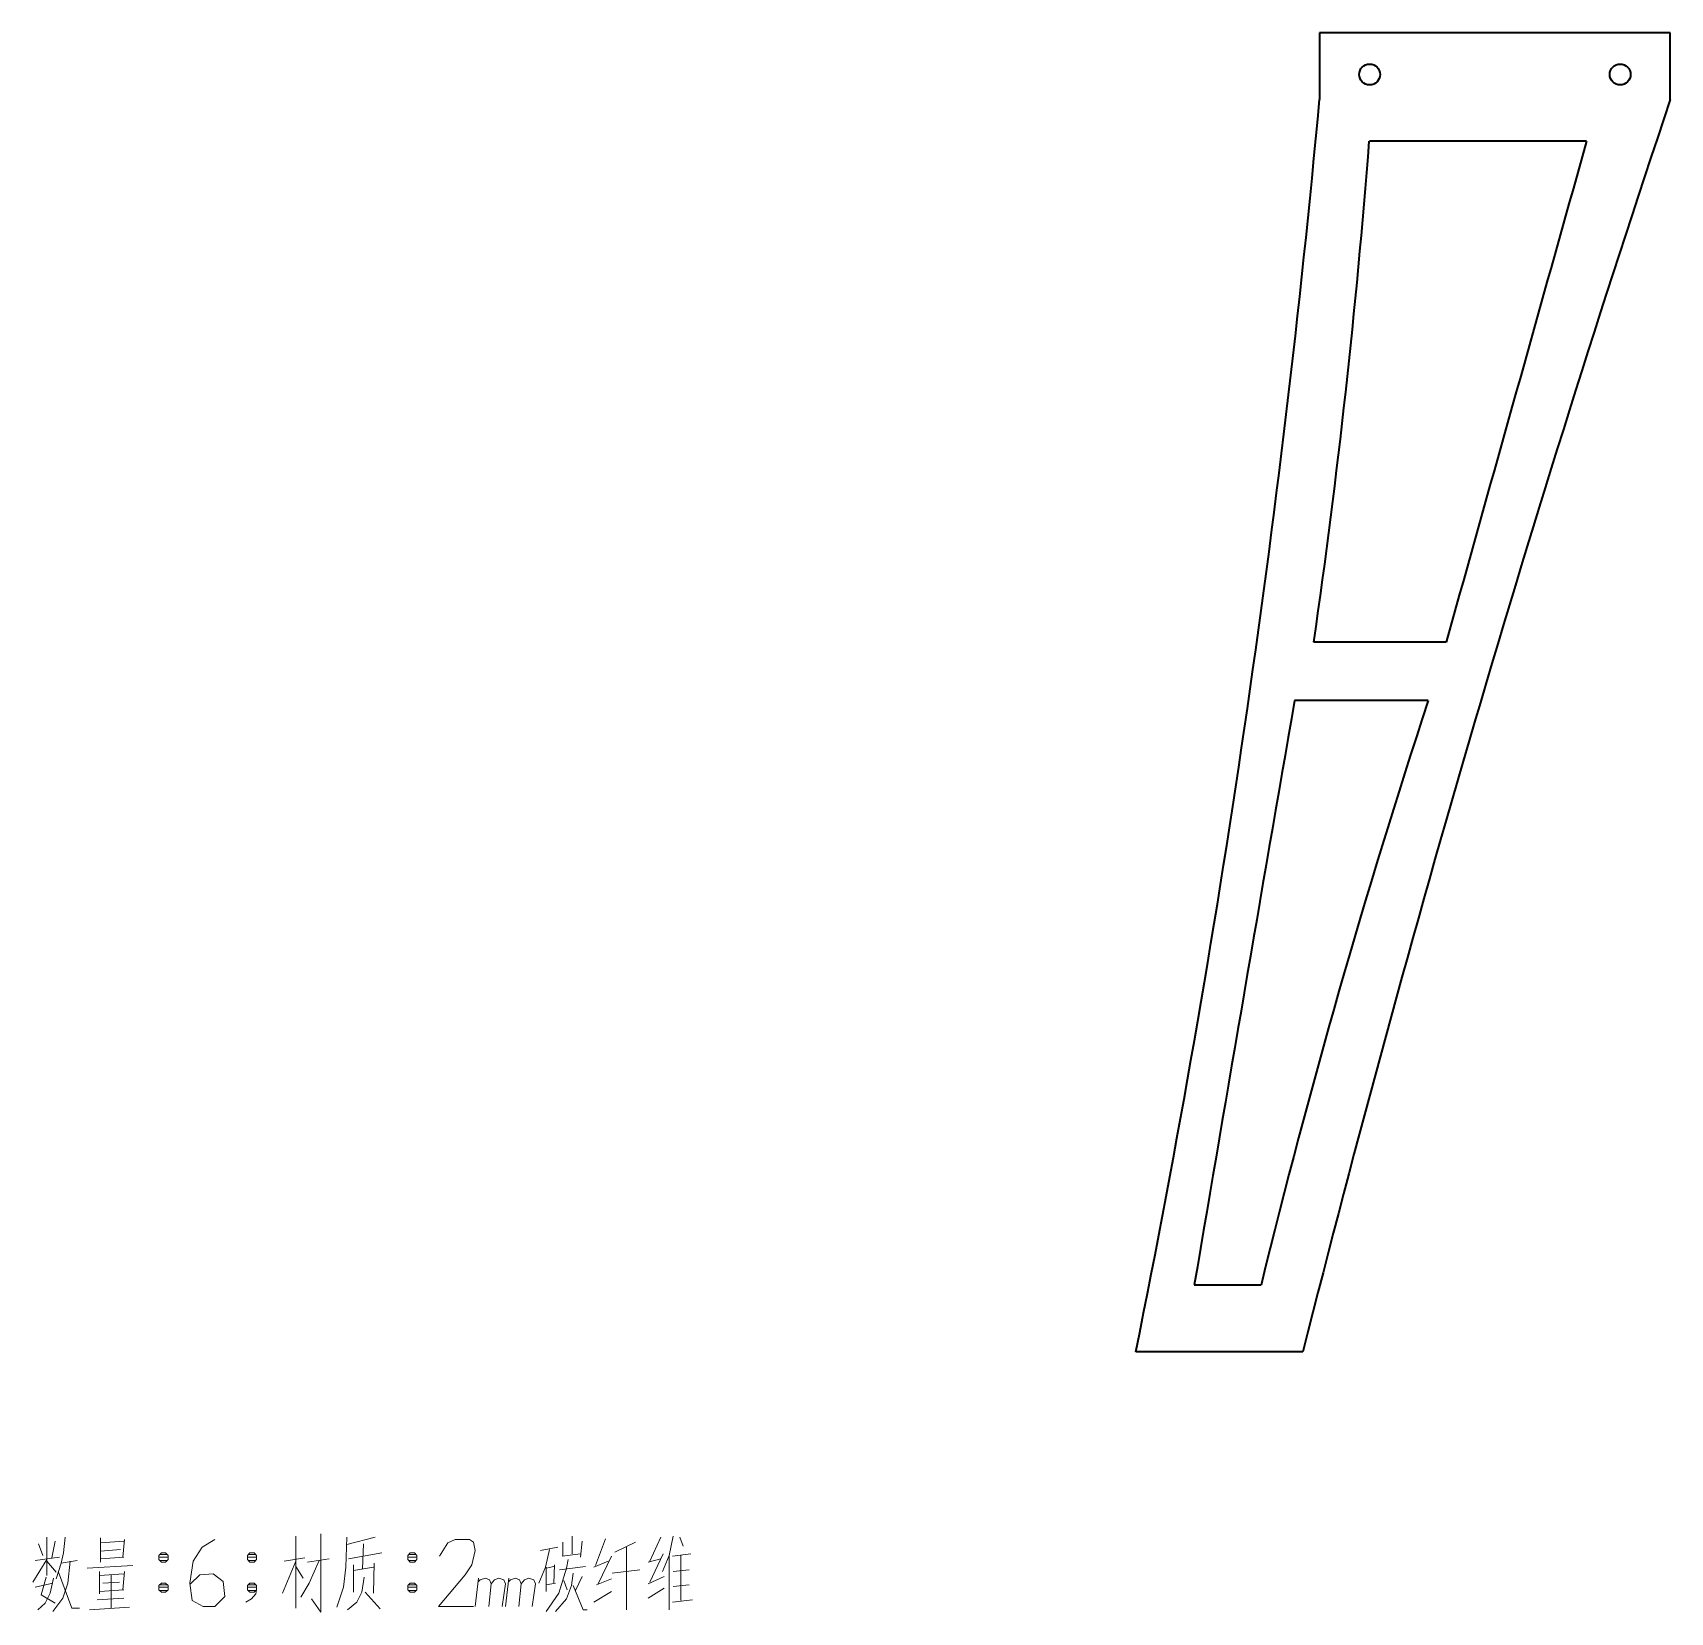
# Model space of a CAD drawing. Extents: x 430 to 626, y 310 to 500.
import ezdxf

# ---------------------------------------------------------------- set-up
doc = ezdxf.new("R2010")
doc.units = 0

msp = doc.modelspace()

# ---------------------------------------------------------------- linework, layer by layer
at = {"color": 1, "lineweight": 35, "ltscale": 0.2}
for p, q in [((584.5, 499.5), (584.5, 491.5)), ((626.5, 491.5), (626.5, 499.5)), ((577.5, 349.5), (569.5, 349.5))]:
    msp.add_line(p, q, dxfattribs=at)
at = {"color": 1, "lineweight": 35}
for p, q in [((626.5, 499.5), (584.5, 499.5)), ((616.47, 486.5), (590.47, 486.5)), ((582.5, 341.5), (562.5, 341.5))]:
    msp.add_line(p, q, dxfattribs=at)
at = {"color": 1, "lineweight": 35, "ltscale": 0.396048}
msp.add_line((599.67, 426.5), (583.83, 426.5), dxfattribs=at)
at = {"color": 1, "lineweight": 35, "ltscale": 0.4}
msp.add_line((597.5, 419.5), (581.5, 419.5), dxfattribs=at)
at = {"color": 1, "lineweight": 13}
for points in [[(464.9, 319.7), (464.9, 315), (464.9, 310.3)], [(452.2, 319), (450.7, 318.1), (449.6, 316.4), (449.2, 313.8), (449.5, 311.7), (450.8, 311), (452.2, 311), (453.4, 312.2), (453.2, 314), (452, 314.9), (450.4, 314.8), (449.3, 313.7)], [(461.9, 310.8), (461.9, 315.1), (461.9, 319.4)], [(468, 319.3), (467.9, 315.7), (467.6, 313.3), (466.8, 310.9)], [(471.4, 319.3), (468, 318.4)], [(469.9, 315.5), (470, 318.5)], [(483.2, 311), (479, 311), (482.2, 314.8), (483, 316), (483.4, 317.7), (483.2, 318.7), (482.7, 319), (481, 319), (480.1, 318.6), (479.1, 317)], [(493.3, 318.1), (491.2, 317.7)], [(492.3, 317.8), (491.8, 315.7)], [(493.9, 317.1), (493.9, 318.7)], [(495, 319.4), (495, 317.3)], [(496, 316.9), (496.2, 318.8)], [(499, 319.1), (497.8, 315.9)], [(502.6, 318.7), (500.1, 317.5)], [(501.5, 318.1), (501.5, 314.4), (501.5, 310.6)], [(505.6, 319.3), (504.3, 316.4)], [(507.1, 319.4), (506.6, 317.1)], [(508.3, 318.2), (507.9, 319.3)], [(445.5, 316.9), (446.6, 316.9)], [(445.6, 317.2), (446.5, 317.2)], [(445.6, 316.5), (446.5, 316.5)], [(456.1, 316.9), (457.2, 316.9)], [(456.2, 317.2), (457.1, 317.2)], [(456.2, 316.5), (457.1, 316.5)], [(460.3, 312.6), (461.9, 316.4)], [(463, 316.8), (460.5, 316.4)], [(462.8, 314.4), (461.9, 315.8)], [(463.3, 316.3), (465.9, 316.7)], [(464.7, 316.5), (463.5, 313.8)], [(468.2, 316.7), (472.2, 317.4)], [(468.8, 316), (468.8, 312.7)], [(471.3, 316.2), (471.2, 312.6)], [(475.3, 316.9), (476.4, 316.9)], [(475.4, 317.2), (476.3, 317.2)], [(475.4, 316.5), (476.3, 316.5)], [(491.9, 315.6), (492.8, 315.8)], [(492.9, 316), (492.8, 313.8)], [(493.5, 315.4), (496.6, 315.8)], [(496, 317.3), (493.8, 317)], [(494.5, 316.6), (494.3, 315.6)], [(497.6, 315.7), (499.3, 316.4)], [(499.7, 317), (498.1, 313.7)], [(504.1, 316.3), (505.6, 316.7)], [(505.9, 317.3), (504.3, 313.9)], [(506.6, 317.1), (505.8, 315.2)], [(506.6, 317), (506.6, 310.6)], [(509.2, 317.3), (507, 317)], [(508, 317.1), (508, 311.7)], [(463.5, 313.8), (462.5, 312.1)], [(470.1, 314.5), (469.8, 312.7), (469.2, 311.5), (468.1, 310.6)], [(471.2, 315.7), (468.8, 315.3)], [(483.8, 314.4), (483.4, 311)], [(483.8, 314), (484, 314.2), (484.6, 314.4), (485.1, 314.2), (485.3, 313.7), (485, 311)], [(485.3, 313.7), (485.7, 314.2), (486.2, 314.4), (486.8, 314.2), (487, 313.7), (486.6, 311)], [(487.4, 314.4), (487, 311)], [(487.4, 314), (487.6, 314.2), (488.2, 314.4), (488.7, 314.2), (488.9, 313.7), (488.6, 311)], [(488.9, 313.7), (489.3, 314.2), (489.8, 314.4), (490.4, 314.2), (490.6, 313.7), (490.2, 311)], [(491.8, 315.7), (491, 313.8)], [(491.9, 315.7), (491.9, 312.8)], [(491.9, 310.4), (493.4, 312.6), (494.3, 315.6)], [(491.9, 313.6), (493, 313.8)], [(493, 310.4), (494.3, 311.9), (494.9, 313.5), (495.1, 315)], [(494, 314.1), (494.4, 313)], [(496.2, 314.6), (495.4, 312.9)], [(497.9, 313.6), (499.7, 314.3)], [(499.8, 315), (503.1, 315.4)], [(504.1, 313.7), (506, 314.6)], [(507.1, 315.2), (509, 315.4)], [(445.5, 313.3), (446.6, 313.3)], [(445.6, 313.6), (446.5, 313.6)], [(445.6, 312.9), (446.5, 312.9)], [(457.2, 313), (457.1, 312.5), (456.6, 311.9), (455.9, 311.5)], [(456.1, 313.3), (457.2, 313.3)], [(456.2, 313.6), (457.1, 313.6)], [(456.2, 312.9), (457.1, 312.9)], [(464.9, 310.3), (463.8, 311.9)], [(470.2, 312.7), (472, 310.7)], [(475.3, 313.3), (476.4, 313.3)], [(475.4, 313.6), (476.3, 313.6)], [(475.4, 312.9), (476.3, 312.9)], [(495.1, 313.5), (496.3, 310.6), (496.8, 310.6)], [(497.6, 311.5), (499.7, 312.8)], [(504.1, 312), (506, 313.2)], [(507, 311.5), (509.4, 311.8)], [(507.1, 313.4), (509, 313.6)]]:
    msp.add_lwpolyline(points, dxfattribs=at)
at = {"color": 7, "lineweight": 13}
for points in [[(431.1, 318.5), (431.6, 317.1)], [(432.1, 319.3), (432.1, 314.7)], [(433.1, 318.8), (432.7, 316.8)], [(434.3, 319.3), (434.1, 317.4)], [(438.5, 319.2), (438.5, 316.3)], [(438.5, 318.6), (441.3, 318.8)], [(438.5, 317.6), (440.9, 317.8)], [(441.4, 319), (441.2, 316.9)], [(432.1, 316.6), (430.4, 313.9)], [(430.7, 316.5), (433.6, 316.9)], [(432.1, 316.4), (433.2, 315.1)], [(433.8, 316.2), (433.2, 314.3)], [(434.1, 317.4), (433.8, 316.2)], [(433.8, 316.2), (435.7, 316.5)], [(434.9, 316.4), (434.6, 313.8)], [(436.9, 315.6), (442.4, 315.9)], [(441.3, 316.9), (438.5, 316.7)], [(430.7, 313.3), (432.8, 313.8)], [(432, 314.5), (431.4, 312.4)], [(432.9, 314.4), (432.5, 312.6)], [(433.5, 315.1), (435.1, 310.8)], [(434.6, 313.8), (434, 312)], [(438.4, 315.2), (438.4, 312.5)], [(438.4, 314.7), (441.3, 314.9)], [(438.8, 313.8), (440.8, 313.9)], [(439.8, 314.8), (439.8, 310.8)], [(441.4, 315.2), (441.2, 313)], [(431.4, 312.4), (433.1, 311.4)], [(432.5, 312.6), (431.9, 311.4)], [(434, 312), (432.8, 310.4)], [(438.1, 311.8), (441.3, 312)], [(441.3, 313), (438.4, 312.8)], [(431.9, 311.4), (431, 310.6)], [(435.1, 310.8), (436, 310.8)], [(437.2, 310.6), (442, 310.9)]]:
    msp.add_lwpolyline(points, dxfattribs=at)
at = {"color": 1, "lineweight": 13}
for points in [[(445.8, 316.3), (446.3, 316.3), (446.6, 316.6), (446.6, 317.1), (446.3, 317.4), (445.8, 317.4), (445.5, 317.1), (445.5, 316.6)], [(456.4, 316.3), (456.9, 316.3), (457.2, 316.6), (457.2, 317.1), (456.9, 317.4), (456.4, 317.4), (456.1, 317.1), (456.1, 316.6)], [(475.6, 316.3), (476.1, 316.3), (476.4, 316.6), (476.4, 317.1), (476.1, 317.4), (475.6, 317.4), (475.3, 317.1), (475.3, 316.6)], [(445.8, 312.7), (446.3, 312.7), (446.6, 313), (446.6, 313.5), (446.3, 313.8), (445.8, 313.8), (445.5, 313.5), (445.5, 313)], [(456.4, 312.7), (456.9, 312.7), (457.2, 313), (457.2, 313.5), (456.9, 313.8), (456.4, 313.8), (456.1, 313.5), (456.1, 313)], [(475.6, 312.7), (476.1, 312.7), (476.4, 313), (476.4, 313.5), (476.1, 313.8), (475.6, 313.8), (475.3, 313.5), (475.3, 313)]]:
    msp.add_lwpolyline(points, close=True, dxfattribs=at)
at = {"color": 1, "lineweight": 35}
for centre in [(590.5, 494.5), (620.5, 494.5)]:
    msp.add_circle(centre, 1.25, dxfattribs=at)
for centre, radius, start, end in [((-820.35, 620.94), 1410.8, 348.57581, 354.73577), ((2565.33, -158.67), 2044.94, 161.46142, 165.84232), ((-326.62, 557.69), 919.84, 351.8007, 355.56154), ((61523.71, -16602.07), 63259.08, 164.3276169, 164.3840615), ((21995.5, -3287.5), 21732.49, 170.178794, 170.366037), ((1489.09, 126.9), 938.37, 161.83152, 166.27777)]:
    msp.add_arc(centre, radius, start, end, dxfattribs=at)

doc.saveas('drawing.dxf')
